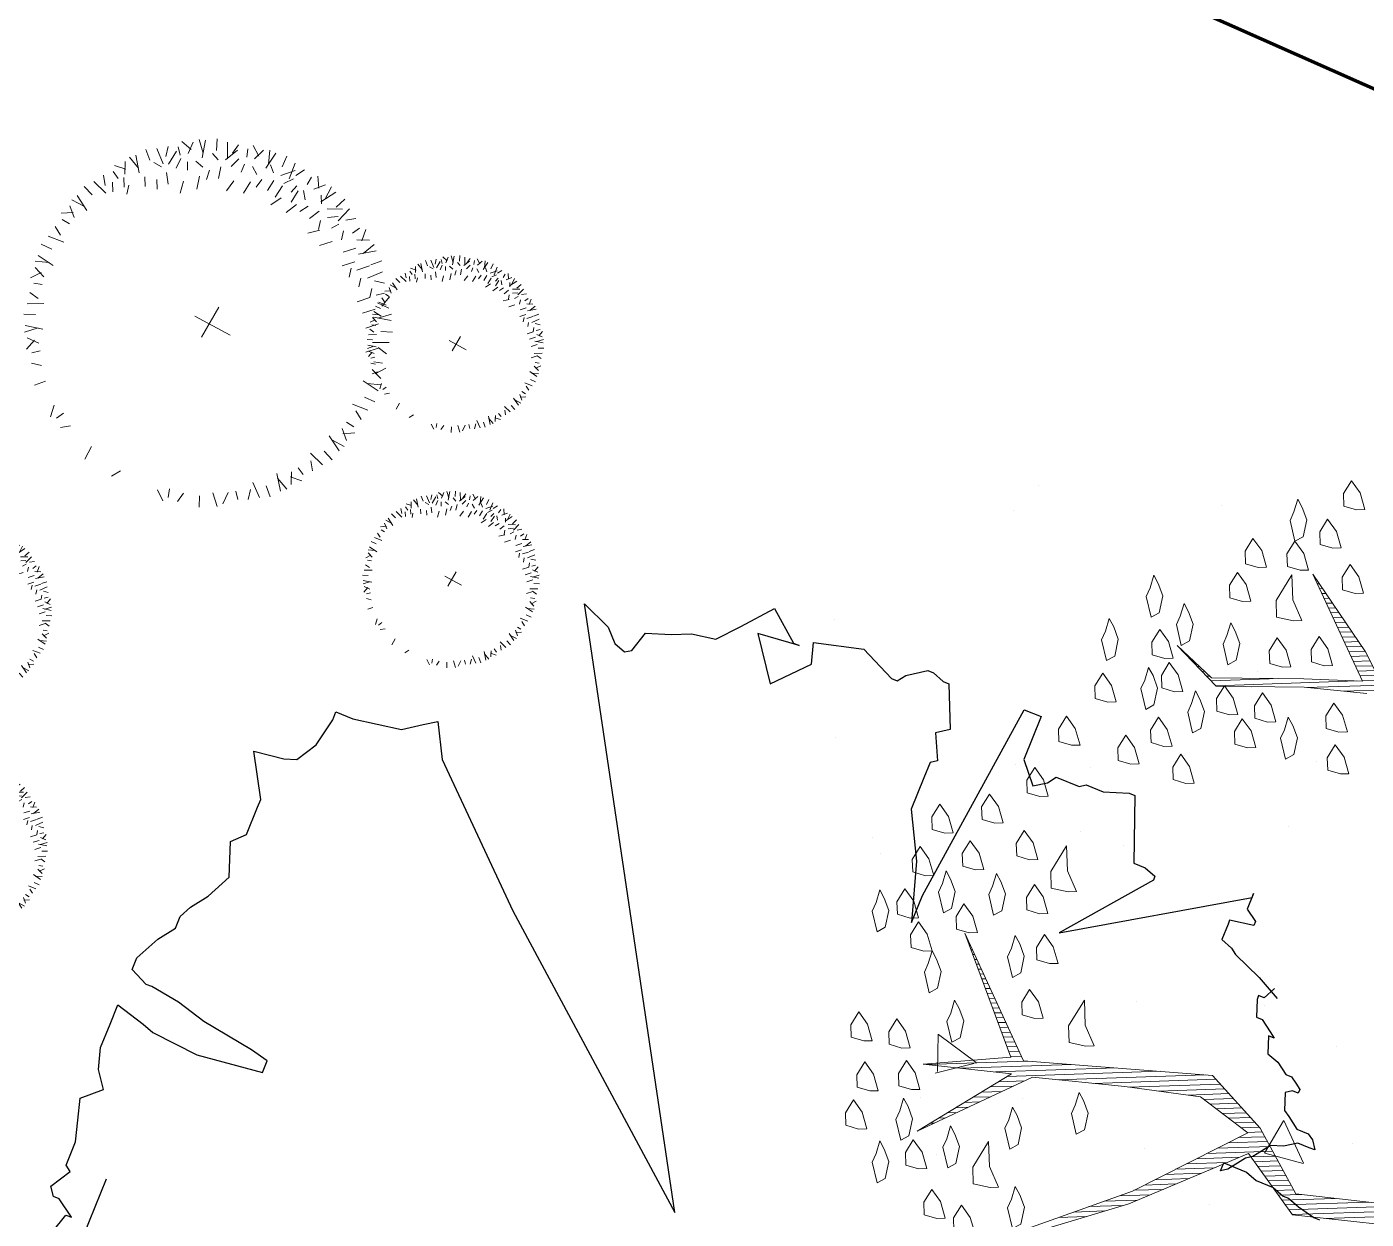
# Model space of a CAD drawing. Header units: millimetres. Extents: x 111 to 1506, y 14 to 566.
# Drawn here: x 233.27 to 235.165, y 165.213 to 166.9 of the extents above; entities that cross this region are included whole.
import ezdxf

# ---------------------------------------------------------------- set-up
doc = ezdxf.new("R2010")
doc.units = ezdxf.units.MM
doc.layers.add('ARB-CERCO', color=97, linetype='Continuous', lineweight=5)
doc.layers.add('ARBOLES', color=78, linetype='Continuous', lineweight=5)
doc.layers.add('fer', color=8, linetype='Continuous')

# ---------------------------------------------------------------- blocks, each defined once
blk = doc.blocks.new('*X16')
at = {"color": 0}
for p, q in [((17.2621, 17.82), (17.2622, 17.82)), ((17.2663, 17.81), (17.2685, 17.81)), ((17.2706, 17.8), (17.2748, 17.8)), ((17.2748, 17.79), (17.2811, 17.79)), ((17.279, 17.78), (17.2874, 17.78)), ((17.2832, 17.77), (17.2937, 17.77)), ((17.2875, 17.76), (17.3001, 17.76)), ((17.2917, 17.75), (17.3064, 17.75)), ((17.2959, 17.74), (17.3127, 17.74)), ((17.3002, 17.73), (17.319, 17.73)), ((17.3044, 17.72), (17.3253, 17.72)), ((17.3086, 17.71), (17.3316, 17.71)), ((16.9852, 17.68), (16.9856, 17.68)), ((17.3129, 17.7), (17.3379, 17.7)), ((17.3171, 17.69), (17.3443, 17.69)), ((17.3213, 17.68), (17.3506, 17.68)), ((16.9942, 17.67), (16.9956, 17.67)), ((17.0032, 17.66), (17.0056, 17.66)), ((17.0122, 17.65), (17.0156, 17.65)), ((17.3256, 17.67), (17.3569, 17.67)), ((17.3298, 17.66), (17.3632, 17.66)), ((17.334, 17.65), (17.368, 17.65)), ((17.0212, 17.64), (17.0256, 17.64)), ((17.0302, 17.63), (17.0356, 17.63)), ((17.3382, 17.64), (17.3727, 17.64)), ((17.3425, 17.63), (17.3773, 17.63)), ((17.0392, 17.62), (17.0456, 17.62)), ((17.0482, 17.61), (17.1861, 17.61)), ((17.0572, 17.6), (17.3444, 17.6)), ((17.3467, 17.62), (17.3819, 17.62)), ((17.3509, 17.61), (17.3865, 17.61)), ((17.3552, 17.6), (17.3911, 17.6)), ((17.2417, 17.59), (17.3957, 17.59)), ((17.3167, 17.58), (17.4003, 17.58)), ((16.5321, 17.11), (16.5325, 17.11)), ((16.5355, 17.1), (16.5367, 17.1)), ((16.5388, 17.09), (16.5409, 17.09)), ((16.5421, 17.08), (16.5451, 17.08)), ((16.5454, 17.07), (16.5493, 17.07)), ((16.5488, 17.06), (16.5535, 17.06)), ((16.5521, 17.05), (16.5577, 17.05)), ((16.5554, 17.04), (16.5619, 17.04)), ((16.5588, 17.03), (16.566, 17.03)), ((16.5621, 17.02), (16.5702, 17.02)), ((16.5654, 17.01), (16.5744, 17.01)), ((16.5688, 17), (16.5786, 17)), ((16.5721, 16.99), (16.5828, 16.99)), ((16.5754, 16.98), (16.587, 16.98)), ((16.5788, 16.97), (16.5912, 16.97)), ((16.5821, 16.96), (16.5954, 16.96)), ((16.5854, 16.95), (16.5996, 16.95)), ((16.5888, 16.94), (16.6038, 16.94)), ((16.5921, 16.93), (16.608, 16.93)), ((16.5954, 16.92), (16.6122, 16.92)), ((16.5988, 16.91), (16.6164, 16.91)), ((16.6021, 16.9), (16.6206, 16.9)), ((16.6054, 16.89), (16.6248, 16.89)), ((16.6088, 16.88), (16.629, 16.88)), ((16.6121, 16.87), (16.6331, 16.87)), ((16.6154, 16.86), (16.6373, 16.86)), ((16.443, 16.85), (16.6488, 16.85)), ((16.513, 16.84), (16.7388, 16.84)), ((16.583, 16.83), (16.8288, 16.83)), ((16.5885, 16.81), (16.6422, 16.81)), ((16.6062, 16.82), (16.9188, 16.82)), ((16.7083, 16.81), (17.0088, 16.81)), ((16.5355, 16.78), (16.5722, 16.78)), ((16.5531, 16.79), (16.5956, 16.79)), ((16.5708, 16.8), (16.6189, 16.8)), ((16.7816, 16.8), (17.0309, 16.8)), ((16.8532, 16.79), (17.0394, 16.79)), ((16.9132, 16.78), (17.0478, 16.78)), ((16.5001, 16.76), (16.5256, 16.76)), ((16.5178, 16.77), (16.5489, 16.77)), ((16.9732, 16.77), (17.0563, 16.77)), ((17.0054, 16.76), (17.0647, 16.76)), ((16.447, 16.73), (16.4556, 16.73)), ((16.4647, 16.74), (16.4789, 16.74)), ((16.4824, 16.75), (16.5022, 16.75)), ((17.0177, 16.75), (17.0732, 16.75)), ((17.0299, 16.74), (17.0817, 16.74)), ((17.0421, 16.73), (17.0901, 16.73)), ((16.4293, 16.72), (16.4322, 16.72)), ((17.0543, 16.72), (17.0986, 16.72)), ((17.0665, 16.71), (17.1071, 16.71)), ((17.0788, 16.7), (17.1155, 16.7)), ((17.0504, 16.67), (17.1313, 16.67)), ((17.0719, 16.68), (17.1263, 16.68)), ((17.091, 16.69), (17.1213, 16.69)), ((17.0073, 16.65), (17.1413, 16.65)), ((17.0288, 16.66), (17.1363, 16.66)), ((16.9427, 16.62), (17.0214, 16.62)), ((16.9642, 16.63), (17.0477, 16.63)), ((16.9858, 16.64), (17.0741, 16.64)), ((17.0964, 16.64), (17.1463, 16.64)), ((17.1031, 16.63), (17.1513, 16.63)), ((17.1097, 16.62), (17.1563, 16.62)), ((16.8781, 16.59), (16.9423, 16.59)), ((16.8996, 16.6), (16.9686, 16.6)), ((16.9211, 16.61), (16.995, 16.61)), ((17.1164, 16.61), (17.1613, 16.61)), ((17.1231, 16.6), (17.1663, 16.6)), ((17.1297, 16.59), (17.1713, 16.59)), ((16.8265, 16.57), (16.8895, 16.57)), ((16.8565, 16.58), (16.9159, 16.58)), ((17.1364, 16.58), (17.1763, 16.58)), ((17.1431, 16.57), (17.1813, 16.57)), ((16.7328, 16.54), (16.7955, 16.54)), ((16.764, 16.55), (16.8332, 16.55)), ((16.7953, 16.56), (16.8632, 16.56)), ((17.1497, 16.56), (17.1971, 16.56)), ((17.1564, 16.55), (17.2651, 16.55)), ((17.163, 16.54), (17.3331, 16.54)), ((16.7015, 16.53), (16.7578, 16.53)), ((17.1697, 16.53), (17.401, 16.53)), ((17.1764, 16.52), (17.469, 16.52)), ((17.2412, 16.51), (17.7938, 16.51))]:
    blk.add_line(p, q, dxfattribs=at)
blk = doc.blocks.new('E1E')
at = {"layer": 'ARBOLES', "ltscale": 0.2}
for p, q in [((96.7277, 58.6218), (96.7277, 58.6218)), ((96.7897, 58.5418), (96.7897, 58.5418)), ((96.2657, 58.527), (96.2657, 58.527)), ((96.7825, 58.4946), (96.7278, 58.4546)), ((96.8025, 58.431), (96.78, 58.4907)), ((96.4032, 58.4799), (96.4032, 58.4799)), ((96.6289, 58.4788), (96.6289, 58.4788)), ((96.8019, 58.4317), (96.7246, 58.4514)), ((96.0502, 58.4349), (96.0502, 58.4349)), ((96.2019, 58.3461), (96.1439, 58.4008)), ((96.2114, 58.4099), (96.1441, 58.4015)), ((96.2025, 58.3466), (96.2117, 58.4097)), ((96.0788, 58.338), (96.0788, 58.338)), ((96.5104, 58.2531), (96.5104, 58.2531)), ((96.1659, 58.1962), (96.1659, 58.1962)), ((96.3063, 58.1771), (96.3063, 58.1771)), ((97.0096, 58.183), (97.0096, 58.183)), ((97.032, 58.1625), (97.032, 58.1625)), ((96.6306, 58.0145), (96.6306, 58.0145)), ((96.7075, 58.0206), (96.7075, 58.0206)), ((97.1546, 58.0293), (97.1546, 58.0293)), ((96.8535, 57.957), (96.8535, 57.957)), ((96.7329, 57.9133), (96.7329, 57.9133)), ((96.3831, 57.8787), (96.3831, 57.8787)), ((97.2321, 57.8433), (97.2321, 57.8433)), ((96.3808, 57.7588), (96.3808, 57.7588)), ((96.5308, 57.6837), (96.5308, 57.6837)), ((96.5309, 57.6553), (96.5309, 57.6553)), ((97.0189, 57.5576), (97.0189, 57.5576)), ((96.9955, 57.5021), (96.9955, 57.5021)), ((96.6945, 57.4157), (96.6945, 57.4157)), ((96.4995, 57.3914), (96.4995, 57.3914))]:
    blk.add_line(p, q, dxfattribs=at)
for points in [[(95.9006, 58.3882), (96.1362, 58.4542), (96.2345, 58.3733), (96.3437, 58.3206), (96.6509, 58.4184), (96.8252, 58.2544), (96.6733, 58.4206), (96.807, 58.4879), (96.6617, 58.4466), (96.7737, 58.5977), (96.6263, 58.4386), (96.4745, 58.3944), (96.3488, 58.3618), (96.2512, 58.3884), (96.3956, 58.5541), (96.6745, 58.803), (96.3934, 58.5765), (96.2367, 58.421), (96.1282, 58.4896), (95.8861, 58.4207)], [(96.2965, 57.6215), (96.3732, 57.5543), (96.5063, 57.4655), (96.3594, 57.6027), (96.4534, 57.6368), (96.5994, 57.694), (96.6746, 57.6651), (96.5871, 57.7041), (96.4476, 57.6498), (96.3442, 57.6194)]]:
    blk.add_lwpolyline(points, dxfattribs=at)
for points in [[(96.6297, 58.7285), (96.6521, 58.7307), (96.6608, 58.7111), (96.6565, 58.6858), (96.6348, 58.6996), (96.6167, 58.7227)], [(96.6868, 58.7227), (96.7092, 58.7249), (96.7179, 58.7054), (96.7136, 58.6801), (96.6919, 58.6938), (96.6738, 58.7169)], [(96.8242, 58.6592), (96.8249, 58.6751), (96.8039, 58.7047), (96.7938, 58.6924), (96.7989, 58.6635), (96.8141, 58.6469), (96.8264, 58.6368)], [(96.5813, 58.6446), (96.582, 58.6605), (96.5611, 58.6901), (96.551, 58.6778), (96.556, 58.6489), (96.5712, 58.6323), (96.5835, 58.6222)], [(96.7476, 58.6563), (96.77, 58.6585), (96.7787, 58.6389), (96.7744, 58.6136), (96.7527, 58.6274), (96.7346, 58.6505)], [(96.6225, 58.6396), (96.6515, 58.6446), (96.663, 58.6186), (96.6544, 58.568), (96.637, 58.607), (96.6095, 58.6338)], [(96.7223, 58.5905), (96.7231, 58.6064), (96.7021, 58.636), (96.692, 58.6237), (96.697, 58.5948), (96.7122, 58.5782), (96.7245, 58.5681)], [(96.8676, 58.6318), (96.89, 58.634), (96.8987, 58.6144), (96.8944, 58.5891), (96.8727, 58.6029), (96.8546, 58.626)], [(96.8142, 58.5768), (96.8149, 58.5927), (96.7939, 58.6223), (96.7838, 58.61), (96.7889, 58.5811), (96.804, 58.5645), (96.8163, 58.5544)], [(96.6364, 58.521), (96.6371, 58.5369), (96.6161, 58.5665), (96.606, 58.5542), (96.6111, 58.5253), (96.6263, 58.5087), (96.6385, 58.4986)], [(96.8742, 58.5645), (96.8966, 58.5667), (96.9053, 58.5472), (96.9009, 58.5219), (96.8792, 58.5356), (96.8612, 58.5588)], [(96.8091, 58.5356), (96.8315, 58.5378), (96.8402, 58.5183), (96.8359, 58.493), (96.8142, 58.5067), (96.7961, 58.5298)], [(96.541, 58.4552), (96.5417, 58.4711), (96.5207, 58.5007), (96.5106, 58.4884), (96.5157, 58.4595), (96.5309, 58.4429), (96.5432, 58.4328)], [(96.9154, 58.4894), (96.9378, 58.4916), (96.9465, 58.4721), (96.9422, 58.4468), (96.9205, 58.4605), (96.9024, 58.4836)], [(96.8511, 58.4763), (96.8735, 58.4785), (96.8822, 58.459), (96.8779, 58.4337), (96.8562, 58.4474), (96.8381, 58.4705)], [(96.7962, 58.3896), (96.7969, 58.4055), (96.7759, 58.4351), (96.7658, 58.4228), (96.7709, 58.3939), (96.7861, 58.3773), (96.7984, 58.3671)], [(96.562, 58.3554), (96.5909, 58.3605), (96.6025, 58.3345), (96.5939, 58.2839), (96.5765, 58.3229), (96.549, 58.3496)], [(96.8635, 58.326), (96.8642, 58.3419), (96.8432, 58.3715), (96.8331, 58.3592), (96.8382, 58.3303), (96.8534, 58.3137), (96.8657, 58.3036)], [(96.6603, 58.3446), (96.6828, 58.3468), (96.6914, 58.3273), (96.6871, 58.302), (96.6654, 58.3157), (96.6473, 58.3388)], [(96.8787, 58.3094), (96.9011, 58.3116), (96.9098, 58.292), (96.9055, 58.2667), (96.8838, 58.2805), (96.8657, 58.3036)], [(96.985, 58.2632), (96.9857, 58.2791), (96.9647, 58.3087), (96.9546, 58.2964), (96.9597, 58.2675), (96.9749, 58.2509), (96.9872, 58.2408)], [(96.7421, 58.2486), (96.7428, 58.2645), (96.7218, 58.2941), (96.7117, 58.2818), (96.7168, 58.2529), (96.732, 58.2363), (96.7443, 58.2261)], [(96.9214, 58.266), (96.9438, 58.2682), (96.9525, 58.2487), (96.9481, 58.2234), (96.9264, 58.2371), (96.9084, 58.2602)], [(96.672, 58.2485), (96.6944, 58.2507), (96.7031, 58.2312), (96.6988, 58.2059), (96.6771, 58.2196), (96.659, 58.2427)], [(96.8187, 58.2515), (96.8411, 58.2537), (96.8498, 58.2342), (96.8455, 58.2089), (96.8238, 58.2226), (96.8057, 58.2457)], [(96.8925, 58.1908), (96.8932, 58.2067), (96.8722, 58.2364), (96.8621, 58.2241), (96.8672, 58.1951), (96.8824, 58.1785), (96.8947, 58.1684)], [(96.8116, 58.1626), (96.8123, 58.1785), (96.7913, 58.2081), (96.7812, 58.1958), (96.7863, 58.1669), (96.8014, 58.1503), (96.8137, 58.1402)], [(96.7197, 58.1762), (96.7422, 58.1784), (96.7508, 58.1589), (96.7465, 58.1336), (96.7248, 58.1473), (96.7067, 58.1705)], [(96.9243, 58.1894), (96.9467, 58.1916), (96.9554, 58.1721), (96.9511, 58.1468), (96.9294, 58.1605), (96.9113, 58.1836)], [(96.8492, 58.1481), (96.8716, 58.1503), (96.8803, 58.1308), (96.8759, 58.1055), (96.8542, 58.1192), (96.8362, 58.1423)], [(96.6887, 58.1235), (96.7176, 58.1285), (96.7292, 58.1025), (96.7206, 58.0519), (96.7032, 58.0909), (96.6757, 58.1177)], [(96.9208, 58.1099), (96.9432, 58.1121), (96.9518, 58.0926), (96.9475, 58.0672), (96.9258, 58.081), (96.9077, 58.1041)], [(96.7704, 58.0975), (96.7928, 58.0997), (96.8015, 58.0802), (96.7972, 58.0549), (96.7755, 58.0686), (96.7574, 58.0917)], [(96.8485, 58.0621), (96.8709, 58.0643), (96.8796, 58.0448), (96.8753, 58.0195), (96.8536, 58.0332), (96.8355, 58.0563)], [(96.7943, 57.9912), (96.8167, 57.9934), (96.8254, 57.9739), (96.8211, 57.9486), (96.7994, 57.9623), (96.7813, 57.9854)], [(96.5725, 57.8769), (96.5949, 57.879), (96.6036, 57.8595), (96.5993, 57.8342), (96.5776, 57.848), (96.5595, 57.8711)], [(96.6715, 57.882), (96.6939, 57.8842), (96.7026, 57.8647), (96.6983, 57.8394), (96.6766, 57.8531), (96.6585, 57.8762)], [(96.7771, 57.89), (96.7995, 57.8922), (96.8082, 57.8727), (96.8038, 57.8474), (96.7821, 57.8611), (96.764, 57.8842)], [(96.6311, 57.8328), (96.6535, 57.835), (96.6622, 57.8155), (96.6578, 57.7902), (96.6362, 57.8039), (96.6181, 57.827)], [(96.4981, 57.7814), (96.5205, 57.7836), (96.5292, 57.7641), (96.5249, 57.7388), (96.5032, 57.7525), (96.4851, 57.7756)], [(96.6145, 57.7475), (96.6152, 57.7634), (96.5942, 57.793), (96.5841, 57.7807), (96.5892, 57.7518), (96.6044, 57.7352), (96.6167, 57.7251)], [(96.7034, 57.7403), (96.7041, 57.7562), (96.6832, 57.7859), (96.673, 57.7736), (96.6781, 57.7446), (96.6933, 57.728), (96.7056, 57.7179)], [(96.7475, 57.7989), (96.7699, 57.8011), (96.7786, 57.7816), (96.7743, 57.7563), (96.7526, 57.77), (96.7345, 57.7931)], [(96.3347, 57.7632), (96.3571, 57.7654), (96.3658, 57.7459), (96.3615, 57.7206), (96.3398, 57.7343), (96.3217, 57.7574)], [(96.4511, 57.7293), (96.4519, 57.7452), (96.4309, 57.7748), (96.4208, 57.7625), (96.4258, 57.7336), (96.441, 57.717), (96.4533, 57.7069)], [(96.5473, 57.7409), (96.5697, 57.7431), (96.5784, 57.7236), (96.5741, 57.6983), (96.5524, 57.712), (96.5343, 57.7351)], [(96.6492, 57.7396), (96.6716, 57.7417), (96.6803, 57.7222), (96.676, 57.6969), (96.6543, 57.7107), (96.6362, 57.7338)], [(96.483, 57.7279), (96.5054, 57.7301), (96.5141, 57.7106), (96.5097, 57.6853), (96.488, 57.699), (96.4699, 57.7221)], [(96.7967, 57.6883), (96.7974, 57.7042), (96.7764, 57.7339), (96.7663, 57.7216), (96.7714, 57.6927), (96.7866, 57.676), (96.7989, 57.6659)], [(96.3637, 57.6982), (96.3861, 57.7003), (96.3948, 57.6808), (96.3905, 57.6555), (96.3688, 57.6692), (96.3507, 57.6924)], [(96.6854, 57.6933), (96.7078, 57.6955), (96.7165, 57.676), (96.7122, 57.6507), (96.6905, 57.6644), (96.6724, 57.6875)], [(96.6023, 57.6174), (96.603, 57.6333), (96.582, 57.6629), (96.5719, 57.6506), (96.577, 57.6217), (96.5922, 57.6051), (96.6045, 57.595)], [(96.6883, 57.6167), (96.689, 57.6326), (96.6681, 57.6622), (96.6579, 57.6499), (96.663, 57.621), (96.6782, 57.6044), (96.6905, 57.5943)], [(96.4946, 57.6317), (96.517, 57.6339), (96.5257, 57.6144), (96.5214, 57.5891), (96.4997, 57.6028), (96.4816, 57.626)], [(96.7541, 57.5914), (96.7548, 57.6073), (96.7339, 57.637), (96.7237, 57.6247), (96.7288, 57.5958), (96.744, 57.5791), (96.7563, 57.569)], [(96.4295, 57.6028), (96.452, 57.605), (96.4606, 57.5855), (96.4563, 57.5602), (96.4346, 57.5739), (96.4165, 57.597)], [(96.5069, 57.5515), (96.5358, 57.5566), (96.5474, 57.5306), (96.5388, 57.48), (96.5214, 57.519), (96.4939, 57.5457)], [(96.5995, 57.5537), (96.6219, 57.5559), (96.6306, 57.5364), (96.6262, 57.5111), (96.6045, 57.5248), (96.5865, 57.548)], [(96.5966, 57.4901), (96.619, 57.4923), (96.6277, 57.4728), (96.6234, 57.4475), (96.6017, 57.4612), (96.5836, 57.4843)], [(96.4268, 57.469), (96.4492, 57.4712), (96.4578, 57.4517), (96.4535, 57.4264), (96.4318, 57.4401), (96.4137, 57.4633)], [(96.5287, 57.4677), (96.5511, 57.4699), (96.5598, 57.4503), (96.5555, 57.425), (96.5338, 57.4388), (96.5157, 57.4619)], [(96.5757, 57.3795), (96.5764, 57.3954), (96.5555, 57.425), (96.5453, 57.4127), (96.5504, 57.3838), (96.5656, 57.3672), (96.5779, 57.3571)], [(96.4911, 57.412), (96.5135, 57.4142), (96.5222, 57.3947), (96.5179, 57.3694), (96.4962, 57.3831), (96.4781, 57.4062)], [(96.4782, 57.3361), (96.5006, 57.3383), (96.5093, 57.3187), (96.5049, 57.2934), (96.4833, 57.3072), (96.4652, 57.3303)]]:
    blk.add_lwpolyline(points, close=True, dxfattribs=at)
at = {"layer": 'ARBOLES', "ltscale": 0.2, "xscale": 0.8372139817761642, "yscale": 0.8372139817761642, "zscale": 0.8372139817761642, "rotation": 204.0028523145856}
blk.add_blockref('*X16', (103.6395, 76.9735), dxfattribs=at)
blk = doc.blocks.new('tr')
at = {"layer": 'fer', "color": 97}
for p, q in [((1378.3542, 206.6047), (1378.3601, 206.6307)), ((1378.3542, 206.6047), (1378.3601, 206.6307)), ((1378.3601, 206.6307), (1378.3601, 206.6394)), ((1378.3601, 206.6307), (1378.3601, 206.6394)), ((1378.259, 206.5874), (1378.2709, 206.5961)), ((1378.259, 206.5874), (1378.2709, 206.5961)), ((1378.2709, 206.5961), (1378.2709, 206.5874)), ((1378.2709, 206.5961), (1378.2709, 206.5874)), ((1378.3482, 206.5874), (1378.3542, 206.6047)), ((1378.3482, 206.5874), (1378.3542, 206.6047)), ((1378.253, 206.5788), (1378.259, 206.5874)), ((1378.253, 206.5788), (1378.259, 206.5874)), ((1378.253, 206.5614), (1378.253, 206.5788)), ((1378.253, 206.5614), (1378.253, 206.5788)), ((1378.259, 206.5874), (1378.259, 206.5874)), ((1378.259, 206.5874), (1378.259, 206.5874)), ((1378.2709, 206.5874), (1378.2709, 206.5788)), ((1378.2709, 206.5874), (1378.2709, 206.5788)), ((1378.2709, 206.5788), (1378.2709, 206.5701)), ((1378.2709, 206.5788), (1378.2709, 206.5788)), ((1378.2709, 206.5788), (1378.2709, 206.5701)), ((1378.2709, 206.5788), (1378.2709, 206.5788)), ((1378.3423, 206.5614), (1378.3482, 206.5788)), ((1378.3423, 206.5614), (1378.3482, 206.5788)), ((1378.3482, 206.5788), (1378.3482, 206.5874)), ((1378.3482, 206.5788), (1378.3482, 206.5874)), ((1378.2411, 206.5441), (1378.2471, 206.5528)), ((1378.2411, 206.5441), (1378.2471, 206.5528)), ((1378.2471, 206.5528), (1378.253, 206.5614)), ((1378.2471, 206.5528), (1378.253, 206.5614)), ((1378.2709, 206.5701), (1378.2828, 206.5528)), ((1378.2709, 206.5701), (1378.2828, 206.5528)), ((1378.2828, 206.5528), (1378.2887, 206.5354)), ((1378.2828, 206.5528), (1378.2887, 206.5354)), ((1378.3423, 206.5441), (1378.3423, 206.5614)), ((1378.3423, 206.5441), (1378.3423, 206.5614)), ((1378.1875, 206.5268), (1378.1935, 206.5354)), ((1378.1875, 206.5268), (1378.1935, 206.5354)), ((1378.1935, 206.5354), (1378.1994, 206.5441)), ((1378.1935, 206.5354), (1378.1994, 206.5441)), ((1378.1994, 206.5441), (1378.2054, 206.5441)), ((1378.1994, 206.5441), (1378.2054, 206.5441)), ((1378.2054, 206.5441), (1378.2054, 206.5354)), ((1378.2054, 206.5441), (1378.2054, 206.5441)), ((1378.2054, 206.5441), (1378.2054, 206.5354)), ((1378.2054, 206.5441), (1378.2054, 206.5441)), ((1378.2054, 206.5354), (1378.2113, 206.5268)), ((1378.2054, 206.5354), (1378.2054, 206.5354)), ((1378.2054, 206.5354), (1378.2113, 206.5268)), ((1378.2054, 206.5354), (1378.2054, 206.5354)), ((1378.2113, 206.5268), (1378.2351, 206.5354)), ((1378.2113, 206.5268), (1378.2351, 206.5354)), ((1378.2351, 206.5354), (1378.2411, 206.5441)), ((1378.2351, 206.5354), (1378.2411, 206.5441)), ((1378.2351, 206.5354), (1378.2351, 206.5354)), ((1378.2351, 206.5354), (1378.2351, 206.5354)), ((1378.2887, 206.5354), (1378.3006, 206.5268)), ((1378.2887, 206.5354), (1378.3006, 206.5268)), ((1378.3363, 206.5181), (1378.3423, 206.5354)), ((1378.3363, 206.5181), (1378.3423, 206.5354)), ((1378.3423, 206.5441), (1378.3423, 206.5441)), ((1378.3423, 206.5354), (1378.3423, 206.5441)), ((1378.3423, 206.5441), (1378.3423, 206.5441)), ((1378.3423, 206.5354), (1378.3423, 206.5441)), ((1378.1756, 206.5008), (1378.1875, 206.5181)), ((1378.1756, 206.5008), (1378.1875, 206.5181)), ((1378.1875, 206.5181), (1378.1875, 206.5268)), ((1378.1875, 206.5181), (1378.1875, 206.5268)), ((1378.3006, 206.5268), (1378.3125, 206.5181)), ((1378.3006, 206.5268), (1378.3125, 206.5181)), ((1378.3125, 206.5181), (1378.3185, 206.5094)), ((1378.3125, 206.5181), (1378.3185, 206.5094)), ((1378.3363, 206.4834), (1378.3363, 206.5181)), ((1378.3363, 206.4834), (1378.3363, 206.5181)), ((1378.1697, 206.4834), (1378.1756, 206.5008)), ((1378.1697, 206.4834), (1378.1756, 206.5008)), ((1378.3185, 206.5094), (1378.3423, 206.4921)), ((1378.3185, 206.5094), (1378.3423, 206.4921)), ((1378.1399, 206.4748), (1378.1459, 206.4834)), ((1378.1399, 206.4748), (1378.1459, 206.4834)), ((1378.1459, 206.4748), (1378.1697, 206.4834)), ((1378.1459, 206.4834), (1378.1459, 206.4748)), ((1378.1459, 206.4748), (1378.1697, 206.4834)), ((1378.1459, 206.4834), (1378.1459, 206.4748)), ((1378.3363, 206.4834), (1378.3363, 206.4834)), ((1378.3482, 206.4834), (1378.3363, 206.4834)), ((1378.3363, 206.4834), (1378.3363, 206.4834)), ((1378.3482, 206.4834), (1378.3363, 206.4834)), ((1378.3423, 206.4921), (1378.3482, 206.4834)), ((1378.3423, 206.4921), (1378.3482, 206.4834)), ((1378.0745, 206.4314), (1378.0923, 206.4661)), ((1378.0745, 206.4314), (1378.0923, 206.4661)), ((1378.0804, 206.4574), (1378.0983, 206.4488)), ((1378.0804, 206.4574), (1378.0983, 206.4488)), ((1378.128, 206.4574), (1378.1399, 206.4748)), ((1378.128, 206.4574), (1378.1399, 206.4748)), ((1378.128, 206.4574), (1378.128, 206.4574)), ((1378.128, 206.4574), (1378.128, 206.4574)), ((1378.128, 206.4574), (1378.128, 206.4574)), ((1378.128, 206.4488), (1378.128, 206.4574)), ((1378.128, 206.4574), (1378.128, 206.4574)), ((1378.128, 206.4574), (1378.128, 206.4574)), ((1378.128, 206.4574), (1378.128, 206.4574)), ((1378.128, 206.4488), (1378.128, 206.4574)), ((1378.1399, 206.4748), (1378.1399, 206.4748)), ((1378.1399, 206.4748), (1378.1399, 206.4748)), ((1378.0983, 206.4488), (1378.0983, 206.4401)), ((1378.0983, 206.4488), (1378.0983, 206.4488)), ((1378.0983, 206.4488), (1378.0983, 206.4401)), ((1378.0983, 206.4488), (1378.0983, 206.4488)), ((1378.0983, 206.4401), (1378.1042, 206.4401)), ((1378.0983, 206.4401), (1378.0983, 206.4401)), ((1378.0983, 206.4401), (1378.1042, 206.4401)), ((1378.0983, 206.4401), (1378.0983, 206.4401)), ((1378.1042, 206.4401), (1378.128, 206.4488)), ((1378.1042, 206.4401), (1378.128, 206.4488)), ((1378.0566, 206.3881), (1378.0745, 206.4314)), ((1378.0566, 206.3881), (1378.0745, 206.4314)), ((1377.9912, 206.3794), (1378.0031, 206.3968)), ((1377.9912, 206.3794), (1378.0031, 206.3968)), ((1378.0031, 206.3968), (1378.009, 206.3968)), ((1378.0031, 206.3968), (1378.009, 206.3968)), ((1378.009, 206.3968), (1378.015, 206.3621)), ((1378.009, 206.3968), (1378.015, 206.3621)), ((1378.0507, 206.3794), (1378.0566, 206.3881)), ((1378.0507, 206.3794), (1378.0566, 206.3881)), ((1378.0566, 206.3881), (1378.0566, 206.3881)), ((1378.0566, 206.3881), (1378.0566, 206.3881)), ((1377.9674, 206.3794), (1377.9912, 206.3794)), ((1377.9733, 206.3794), (1377.9674, 206.3794)), ((1377.9674, 206.3794), (1377.9912, 206.3794)), ((1377.9733, 206.3794), (1377.9674, 206.3794)), ((1378.1221, 206.1455), (1377.9733, 206.3794)), ((1378.1221, 206.1455), (1377.9733, 206.3794)), ((1378.015, 206.3621), (1378.0209, 206.3621)), ((1378.015, 206.3621), (1378.0209, 206.3621)), ((1378.0209, 206.3621), (1378.0447, 206.3621)), ((1378.0209, 206.3621), (1378.0447, 206.3621)), ((1378.0447, 206.3621), (1378.0507, 206.3794)), ((1378.0447, 206.3621), (1378.0507, 206.3794)), ((1377.9912, 206.2235), (1377.9971, 206.2408)), ((1377.9912, 206.2235), (1377.9971, 206.2408)), ((1377.9971, 206.2408), (1378.0031, 206.2408)), ((1377.9971, 206.2408), (1378.0031, 206.2408)), ((1378.0031, 206.2408), (1378.1221, 206.1455)), ((1378.0031, 206.2408), (1378.1221, 206.1455)), ((1377.9912, 206.2061), (1377.9912, 206.2235)), ((1377.9912, 206.2061), (1377.9912, 206.2235)), ((1377.9019, 206.1715), (1377.9912, 206.2061)), ((1377.9019, 206.1715), (1377.9912, 206.2061)), ((1377.9019, 206.1628), (1377.9019, 206.1715)), ((1377.9019, 206.1628), (1377.9019, 206.1715)), ((1377.9138, 206.1281), (1377.9019, 206.1628)), ((1377.9138, 206.1281), (1377.9019, 206.1628)), ((1377.9138, 206.1021), (1377.9138, 206.1281)), ((1377.9138, 206.1021), (1377.9138, 206.1281)), ((1377.9197, 206.0935), (1377.9138, 206.1021)), ((1377.9197, 206.0935), (1377.9138, 206.1021)), ((1377.9197, 206.0588), (1377.9197, 206.0935)), ((1377.9197, 206.0588), (1377.9197, 206.0935)), ((1377.9316, 206.0501), (1377.9197, 206.0588)), ((1377.9316, 206.0501), (1377.9197, 206.0588)), ((1377.9435, 206.0328), (1377.9316, 206.0501)), ((1377.9435, 206.0328), (1377.9316, 206.0501)), ((1377.9138, 206.0068), (1377.9435, 206.0328)), ((1377.9138, 206.0068), (1377.9435, 206.0328)), ((1377.8483, 206.0068), (1377.9138, 206.0068)), ((1377.8483, 206.0068), (1377.9138, 206.0068)), ((1377.8483, 206.0068), (1377.8483, 206.0068)), ((1377.8483, 205.9808), (1377.8483, 206.0068)), ((1377.8483, 206.0068), (1377.8483, 206.0068)), ((1377.8483, 205.9808), (1377.8483, 206.0068)), ((1378.1459, 205.9462), (1377.8483, 205.9808)), ((1378.1459, 205.9462), (1377.8483, 205.9808)), ((1377.8483, 205.9808), (1377.8483, 205.9808)), ((1377.8483, 205.9808), (1377.8483, 205.9808)), ((1378.1042, 205.9202), (1378.1875, 205.9462)), ((1378.1042, 205.9202), (1378.1875, 205.9462)), ((1378.1875, 205.9462), (1378.1459, 205.9462)), ((1378.1875, 205.9462), (1378.1459, 205.9462)), ((1378.0388, 205.8855), (1378.1042, 205.9202)), ((1378.0388, 205.8855), (1378.1042, 205.9202)), ((1377.8543, 205.8682), (1377.9138, 205.8942)), ((1377.8543, 205.8682), (1377.9138, 205.8942)), ((1377.9138, 205.8942), (1377.9257, 205.8768)), ((1377.9138, 205.8942), (1377.9257, 205.8768)), ((1377.9257, 205.8768), (1377.9614, 205.8942)), ((1377.9257, 205.8768), (1377.9614, 205.8942)), ((1377.9614, 205.8942), (1377.9674, 205.8855)), ((1377.9614, 205.8942), (1377.9674, 205.8855)), ((1377.9674, 205.8855), (1377.9912, 205.8855)), ((1377.9674, 205.8855), (1377.9912, 205.8855)), ((1377.9912, 205.8855), (1378.0388, 205.8855)), ((1377.9912, 205.8855), (1378.0388, 205.8855)), ((1377.8483, 205.8422), (1377.8543, 205.8595)), ((1377.8483, 205.8422), (1377.8543, 205.8595)), ((1377.8543, 205.8682), (1377.8543, 205.8682)), ((1377.8543, 205.8595), (1377.8543, 205.8682)), ((1377.8543, 205.8682), (1377.8543, 205.8682)), ((1377.8543, 205.8595), (1377.8543, 205.8682)), ((1377.8483, 205.8335), (1377.8483, 205.8422)), ((1377.8483, 205.8335), (1377.8483, 205.8422)), ((1377.8662, 205.8075), (1377.8483, 205.8335)), ((1377.8662, 205.8075), (1377.8483, 205.8335)), ((1377.8781, 205.7988), (1377.8662, 205.8075)), ((1377.8781, 205.7988), (1377.8662, 205.8075)), ((1377.8781, 205.7902), (1377.8781, 205.7988)), ((1377.8781, 205.7902), (1377.8781, 205.7988)), ((1377.8543, 205.7382), (1377.8781, 205.7902)), ((1377.8543, 205.7382), (1377.8781, 205.7902)), ((1378.6934, 205.7902), (1377.9435, 205.3482)), ((1378.6934, 205.7902), (1377.9435, 205.3482)), ((1378.3839, 205.4175), (1378.6934, 205.7902)), ((1378.3839, 205.4175), (1378.6934, 205.7902)), ((1377.8721, 205.6688), (1377.8543, 205.7382)), ((1377.8721, 205.6688), (1377.8543, 205.7382)), ((1377.9019, 205.6775), (1377.8721, 205.6688)), ((1377.9019, 205.6775), (1377.8721, 205.6688)), ((1377.9495, 205.6342), (1377.9019, 205.6775)), ((1377.9495, 205.6342), (1377.9019, 205.6775)), ((1377.8483, 205.5995), (1377.884, 205.6429)), ((1377.8483, 205.5995), (1377.884, 205.6429)), ((1377.884, 205.6515), (1377.89, 205.5909)), ((1377.884, 205.6515), (1377.884, 205.6515)), ((1377.884, 205.6429), (1377.884, 205.6515)), ((1377.884, 205.6515), (1377.89, 205.5909)), ((1377.884, 205.6515), (1377.884, 205.6515)), ((1377.884, 205.6429), (1377.884, 205.6515)), ((1377.89, 205.5909), (1377.9495, 205.6342)), ((1377.89, 205.5909), (1377.9495, 205.6342)), ((1377.89, 205.5649), (1377.8483, 205.5995)), ((1377.89, 205.5649), (1377.8483, 205.5995)), ((1377.9197, 205.5389), (1377.89, 205.5649)), ((1377.9197, 205.5389), (1377.89, 205.5649)), ((1377.9257, 205.5042), (1377.9197, 205.5389)), ((1377.9257, 205.5042), (1377.9197, 205.5389)), ((1377.9376, 205.4782), (1377.9257, 205.5042)), ((1377.9376, 205.4782), (1377.9257, 205.5042)), ((1377.9495, 205.4435), (1377.9376, 205.4782)), ((1377.9495, 205.4435), (1377.9376, 205.4782)), ((1377.9793, 205.4349), (1377.9495, 205.4435)), ((1377.9793, 205.4349), (1377.9495, 205.4435)), ((1377.9852, 205.4262), (1377.9793, 205.4349)), ((1377.9852, 205.4262), (1377.9793, 205.4349)), ((1377.9793, 205.4089), (1377.9852, 205.4262)), ((1377.9793, 205.4089), (1377.9852, 205.4262)), ((1378.2232, 205.2442), (1378.3839, 205.4175)), ((1378.2232, 205.2442), (1378.3839, 205.4175)), ((1377.9614, 205.3915), (1377.9793, 205.4089)), ((1377.9614, 205.3915), (1377.9793, 205.4089)), ((1377.9435, 205.3482), (1377.9614, 205.3915)), ((1377.9435, 205.3482), (1377.9614, 205.3915)), ((1377.9435, 205.3482), (1377.9435, 205.3482)), ((1377.9435, 205.3482), (1377.9435, 205.3482)), ((1378.1756, 205.2182), (1378.2232, 205.2442)), ((1378.1756, 205.2182), (1378.2232, 205.2442)), ((1378.1756, 205.2182), (1378.1756, 205.2182)), ((1378.1756, 205.2182), (1378.1756, 205.2182)), ((1378.1875, 205.2009), (1378.1756, 205.2182)), ((1378.1756, 205.2182), (1378.1756, 205.2182)), ((1378.1756, 205.2182), (1378.1756, 205.2182)), ((1378.1875, 205.2009), (1378.1756, 205.2182)), ((1378.2054, 205.1749), (1378.1875, 205.2009)), ((1378.2054, 205.1749), (1378.1875, 205.2009)), ((1378.2113, 205.1402), (1378.2054, 205.1749)), ((1378.2113, 205.1402), (1378.2054, 205.1749)), ((1378.7112, 205.1749), (1378.7053, 205.1489)), ((1378.7112, 205.1749), (1378.7053, 205.1489)), ((1378.7291, 205.1749), (1378.7112, 205.1749)), ((1378.7291, 205.1749), (1378.7112, 205.1749)), ((1378.741, 205.0796), (1378.7291, 205.1749)), ((1378.741, 205.0796), (1378.7291, 205.1749)), ((1378.2113, 205.1402), (1378.2113, 205.1402)), ((1378.2173, 205.1056), (1378.2113, 205.1402)), ((1378.2113, 205.1402), (1378.2113, 205.1402)), ((1378.2173, 205.1056), (1378.2113, 205.1402)), ((1378.7053, 205.1489), (1378.6934, 205.0709)), ((1378.7053, 205.1489), (1378.6934, 205.0709)), ((1378.2173, 205.0796), (1378.2173, 205.1056)), ((1378.2173, 205.0796), (1378.2173, 205.1056)), ((1378.2292, 205.0796), (1378.2173, 205.0796)), ((1378.2292, 205.0796), (1378.2173, 205.0796)), ((1378.2709, 205.0709), (1378.2292, 205.0796)), ((1378.2709, 205.0709), (1378.2292, 205.0796)), ((1378.735, 205.0103), (1378.741, 205.0796)), ((1378.735, 205.0103), (1378.741, 205.0796)), ((1378.3006, 205.0536), (1378.2709, 205.0709)), ((1378.3006, 205.0536), (1378.2709, 205.0709)), ((1378.6934, 205.0709), (1378.6815, 205.0276)), ((1378.6934, 205.0709), (1378.6815, 205.0276)), ((1378.3066, 205.0363), (1378.3006, 205.0536)), ((1378.3066, 205.0363), (1378.3006, 205.0536)), ((1378.3125, 204.9929), (1378.3066, 205.0363)), ((1378.3125, 204.9929), (1378.3066, 205.0363)), ((1378.372, 205.0276), (1378.3125, 204.9929)), ((1378.372, 205.0276), (1378.3125, 204.9929)), ((1378.3839, 205.0276), (1378.372, 205.0276)), ((1378.3839, 205.0276), (1378.372, 205.0276)), ((1378.4256, 205.0276), (1378.3839, 205.0276)), ((1378.4256, 205.0276), (1378.3839, 205.0276)), ((1378.4434, 205.0103), (1378.4256, 205.0276)), ((1378.4434, 205.0103), (1378.4256, 205.0276)), ((1378.491, 205.0276), (1378.4434, 205.0103)), ((1378.491, 205.0276), (1378.4434, 205.0103)), ((1378.5268, 205.0103), (1378.491, 205.0276)), ((1378.5268, 205.0103), (1378.491, 205.0276)), ((1378.6815, 205.0276), (1378.6755, 204.9843)), ((1378.6815, 205.0276), (1378.6755, 204.9843)), ((1378.5506, 204.9929), (1378.5268, 205.0103)), ((1378.5506, 204.9929), (1378.5268, 205.0103)), ((1378.7291, 204.9929), (1378.735, 205.0103)), ((1378.7291, 204.9929), (1378.735, 205.0103)), ((1379.0207, 205.0016), (1379.0028, 204.9756)), ((1379.0207, 205.0016), (1379.0028, 204.9756)), ((1379.0207, 204.9929), (1379.0207, 205.0016)), ((1379.0207, 204.9929), (1379.0207, 205.0016)), ((1378.5684, 204.9843), (1378.5506, 204.9929)), ((1378.5684, 204.9843), (1378.5506, 204.9929)), ((1378.5863, 204.9843), (1378.5684, 204.9843)), ((1378.5863, 204.9843), (1378.5684, 204.9843)), ((1378.6101, 204.9669), (1378.5863, 204.9843)), ((1378.6101, 204.9669), (1378.5863, 204.9843)), ((1378.6755, 204.9843), (1378.6755, 204.9756)), ((1378.6755, 204.9843), (1378.6755, 204.9756)), ((1378.7172, 204.9496), (1378.7291, 204.9929)), ((1378.7172, 204.9496), (1378.7291, 204.9929)), ((1379.0505, 204.9843), (1379.0207, 204.9929)), ((1379.0505, 204.9843), (1379.0207, 204.9929)), ((1378.6458, 204.9496), (1378.6101, 204.9669)), ((1378.6458, 204.9496), (1378.6101, 204.9669)), ((1378.6755, 204.9756), (1378.6636, 204.9496)), ((1378.6755, 204.9756), (1378.6636, 204.9496)), ((1378.8362, 204.9756), (1378.8124, 204.9583)), ((1378.8362, 204.9756), (1378.8124, 204.9583)), ((1378.86, 204.9496), (1378.8362, 204.9756)), ((1378.86, 204.9496), (1378.8362, 204.9756)), ((1378.9195, 204.9669), (1378.8898, 204.9583)), ((1378.9195, 204.9669), (1378.8898, 204.9583)), ((1378.9552, 204.9669), (1378.9195, 204.9669)), ((1378.9552, 204.9669), (1378.9195, 204.9669)), ((1378.9612, 204.9756), (1378.9552, 204.9669)), ((1378.9612, 204.9756), (1378.9552, 204.9669)), ((1378.9909, 204.9583), (1378.9612, 204.9756)), ((1378.9909, 204.9583), (1378.9612, 204.9756)), ((1379.0028, 204.9669), (1378.9909, 204.9583)), ((1379.0028, 204.9669), (1378.9909, 204.9583)), ((1379.0028, 204.9756), (1379.0028, 204.9669)), ((1379.0028, 204.9756), (1379.0028, 204.9669)), ((1378.6636, 204.9496), (1378.6458, 204.9496)), ((1378.6636, 204.9496), (1378.6458, 204.9496)), ((1378.7469, 204.9496), (1378.7172, 204.9496)), ((1378.7469, 204.9496), (1378.7172, 204.9496)), ((1378.7827, 204.9496), (1378.7469, 204.9496)), ((1378.7827, 204.9496), (1378.7469, 204.9496)), ((1378.8124, 204.9583), (1378.7827, 204.9496)), ((1378.8124, 204.9583), (1378.7827, 204.9496)), ((1378.8898, 204.9583), (1378.86, 204.9496)), ((1378.8898, 204.9583), (1378.86, 204.9496))]:
    blk.add_line(p, q, dxfattribs=at)
blk = doc.blocks.new('rr')
at = {"layer": 'fer', "color": 97}
blk.add_line((1376.0415, 206.0276), (1375.0582, 206.0276), dxfattribs=at)
blk.add_line((1376.0415, 206.0276), (1375.0582, 206.0276), dxfattribs=at)
blk = doc.blocks.new('A$C05551F4C')
at = {"color": 0, "linetype": 'ByBlock'}
for p, q in [((-0.0896, 0.3199), (-0.0714, 0.308)), ((-0.0692, 0.3215), (-0.0758, 0.2998)), ((-0.0594, 0.3274), (-0.0488, 0.3042)), ((-0.0497, 0.2957), (-0.0475, 0.328)), ((-0.0255, 0.3123), (-0.0274, 0.3331)), ((-0.0039, 0.3001), (-0.0083, 0.3296)), ((0.0037, 0.3114), (0.0124, 0.3277)), ((0.0297, 0.3073), (0.03, 0.3227)), ((0.0387, 0.3301), (0.051, 0.3121)), ((0.0582, 0.3237), (0.0438, 0.3062)), ((0.0663, 0.2925), (0.0807, 0.3215)), ((0.0694, 0.3255), (0.0704, 0.2999)), ((0.095, 0.2986), (0.1012, 0.3184)), ((-0.1422, 0.2789), (-0.1518, 0.2974)), ((-0.1175, 0.2759), (-0.1328, 0.3015)), ((-0.1148, 0.2892), (-0.113, 0.3077)), ((-0.0892, 0.2954), (-0.0948, 0.3098)), ((0.1103, 0.279), (0.1176, 0.3079)), ((0.1216, 0.2865), (0.136, 0.2983)), ((0.1611, 0.2904), (0.1656, 0.269)), ((-0.186, 0.2707), (-0.1838, 0.2481)), ((-0.1793, 0.2799), (-0.1605, 0.2625)), ((-0.1581, 0.2543), (-0.1685, 0.285)), ((0.1185, 0.2688), (0.1332, 0.2783)), ((0.1441, 0.2728), (0.1503, 0.2869)), ((0.1767, 0.277), (0.1567, 0.2664)), ((0.1722, 0.2451), (0.1966, 0.2664)), ((0.1878, 0.2744), (0.1789, 0.2504)), ((-0.2158, 0.2234), (-0.2211, 0.2412)), ((-0.1945, 0.239), (-0.2052, 0.2501)), ((-0.2042, 0.2614), (-0.1828, 0.2573)), ((0.1278, 0.2451), (0.1434, 0.2504)), ((0.1363, 0.2555), (0.1509, 0.265)), ((0.2011, 0.2397), (0.2144, 0.2557)), ((0.1562, 0.2235), (0.1709, 0.233)), ((0.2015, 0.2158), (0.2012, 0.2313)), ((0.2077, 0.2158), (0.2255, 0.2397)), ((0.2211, 0.2184), (0.2388, 0.2238)), ((-0.2371, 0.2034), (-0.2531, 0.2168)), ((0.1629, 0.2022), (0.1776, 0.2117)), ((0.1802, 0.1896), (0.1971, 0.2029)), ((0.2119, 0.2072), (0.2393, 0.2068)), ((0.2122, 0.1917), (0.2316, 0.1933)), ((0.2366, 0.1971), (0.2477, 0.2078)), ((0.259, 0.2068), (0.255, 0.1854)), ((0.1773, 0.1632), (0.1989, 0.1686)), ((0.2194, 0.1722), (0.2329, 0.1797)), ((0.2683, 0.1886), (0.2458, 0.1864)), ((0.252, 0.1607), (0.2827, 0.1711)), ((0.2775, 0.1819), (0.2601, 0.1631)), ((-0.2877, 0.1635), (-0.2664, 0.1679)), ((-0.2702, 0.1465), (-0.2843, 0.1527)), ((0.1982, 0.1408), (0.2209, 0.1482)), ((0.238, 0.1512), (0.2412, 0.1673)), ((0.2632, 0.1339), (0.2682, 0.1486)), ((0.2766, 0.1448), (0.295, 0.1544)), ((-0.2839, 0.124), (-0.2956, 0.1383)), ((0.2222, 0.1343), (0.2393, 0.1382)), ((0.2342, 0.1166), (0.2547, 0.1233)), ((0.27, 0.1223), (0.2956, 0.1124)), ((0.2736, 0.1201), (0.2991, 0.1354)), ((0.265, 0.1076), (0.2837, 0.1025)), ((0.2869, 0.1174), (0.3053, 0.1156)), ((0.2931, 0.0918), (0.3074, 0.0974)), ((-0.3229, 0.0718), (-0.2973, 0.0728)), ((0.2224, 0.0927), (0.2445, 0.0904)), ((0.265, 0.0868), (0.2804, 0.0892)), ((0.2753, 0.0607), (0.2838, 0.0747)), ((0.3191, 0.0718), (0.2974, 0.0784)), ((0.3175, 0.0922), (0.3056, 0.074)), ((0.2344, 0.0646), (0.2583, 0.0637)), ((0.2548, 0.0502), (0.2721, 0.048)), ((0.2934, 0.0523), (0.3257, 0.0501)), ((0.3251, 0.0621), (0.3018, 0.0514)), ((-0.0009, 0.0293), (0.0013, -0.0426)), ((0.26, 0.0294), (0.2815, 0.0287)), ((0.2931, 0.0358), (0.3029, 0.0479)), ((0.31, 0.0282), (0.3307, 0.03)), ((-0.3088, 0.006), (-0.3251, 0.0148)), ((-0.0275, 0), (0.0346, 0)), ((0.2407, 0.0111), (0.2607, 0.0014)), ((0.2566, 0.0113), (0.2805, 0.0104)), ((0.2858, 0.0105), (0.3017, -0.0008)), ((0.2955, 0.0225), (0.3163, 0.0046)), ((0.2977, 0.0065), (0.3273, 0.0109)), ((0.2423, -0.0195), (0.2645, -0.0285)), ((0.2633, -0.018), (0.2871, -0.0189)), ((0.2787, -0.0091), (0.294, -0.0121)), ((0.309, -0.001), (0.3254, -0.0098)), ((0.2566, -0.04), (0.2721, -0.0479)), ((0.2795, -0.0372), (0.2923, -0.0269)), ((0.3213, -0.0555), (0.3038, -0.0412)), ((0.305, -0.0271), (0.3203, -0.0274)), ((0.3277, -0.0361), (0.3097, -0.0484)), ((-0.3173, -0.0872), (-0.3053, -0.069)), ((0.2299, -0.0719), (0.2455, -0.0879)), ((0.2544, -0.0613), (0.2743, -0.0693)), ((0.2876, -0.0666), (0.301, -0.0586)), ((0.2901, -0.0637), (0.3191, -0.0781)), ((0.3231, -0.0668), (0.2976, -0.0678)), ((-0.2928, -0.0868), (-0.3072, -0.0924)), ((0.2455, -0.0852), (0.261, -0.0799)), ((0.2721, -0.0879), (0.2832, -0.1039)), ((0.2854, -0.0799), (0.2987, -0.1039)), ((0.2962, -0.0924), (0.3161, -0.0986)), ((-0.2866, -0.1125), (-0.3051, -0.1106)), ((0.2211, -0.1012), (0.2388, -0.1172)), ((0.2588, -0.1039), (0.2721, -0.1119)), ((0.2766, -0.1077), (0.3056, -0.1149)), ((0.2842, -0.119), (0.2959, -0.1334)), ((-0.2763, -0.1398), (-0.2947, -0.1495)), ((0.2322, -0.1438), (0.2499, -0.1598)), ((0.2499, -0.1305), (0.2655, -0.1252)), ((0.2704, -0.1415), (0.2845, -0.1477)), ((-0.2773, -0.1769), (-0.2599, -0.1581)), ((0.21, -0.1545), (0.2277, -0.1705)), ((0.2747, -0.1741), (0.264, -0.1541)), ((0.288, -0.1585), (0.2667, -0.163)), ((-0.268, -0.1836), (-0.2455, -0.1814)), ((-0.2363, -0.1921), (-0.2474, -0.2028)), ((0.1989, -0.1758), (0.2144, -0.1705)), ((0.2166, -0.1811), (0.2344, -0.1971)), ((0.2427, -0.1696), (0.264, -0.194)), ((0.272, -0.1851), (0.248, -0.1763)), ((-0.2208, -0.2135), (-0.2386, -0.2188)), ((-0.2075, -0.2108), (-0.2252, -0.2348)), ((0.1678, -0.2104), (0.1855, -0.2264)), ((0.1922, -0.1998), (0.2077, -0.1945)), ((0.2134, -0.2051), (0.2374, -0.2229)), ((0.2374, -0.1985), (0.2534, -0.2118)), ((-0.2008, -0.2348), (-0.2141, -0.2507)), ((-0.172, -0.2401), (-0.1964, -0.2614)), ((0.1545, -0.2291), (0.1722, -0.2451)), ((0.1855, -0.2264), (0.2011, -0.2211)), ((0.1948, -0.234), (0.2054, -0.2451)), ((0.2161, -0.2184), (0.2214, -0.2362)), ((-0.1875, -0.2694), (-0.1786, -0.2454)), ((-0.1764, -0.2721), (-0.1564, -0.2614)), ((-0.1609, -0.2854), (-0.1653, -0.2641)), ((0.1345, -0.2477), (0.1523, -0.2637)), ((0.1584, -0.2493), (0.1687, -0.2801)), ((0.1795, -0.2749), (0.1608, -0.2575)), ((0.2045, -0.2564), (0.1831, -0.2524)), ((0.1862, -0.2657), (0.184, -0.2431)), ((-0.1439, -0.2678), (-0.15, -0.2819)), ((-0.1214, -0.2816), (-0.1357, -0.2933)), ((-0.1101, -0.274), (-0.1173, -0.303)), ((-0.066, -0.2875), (-0.0804, -0.3165)), ((0.0968, -0.269), (0.1145, -0.285)), ((0.1151, -0.2843), (0.1132, -0.3027)), ((0.1177, -0.2709), (0.1331, -0.2965)), ((0.1424, -0.274), (0.1521, -0.2924)), ((-0.0947, -0.2936), (-0.1009, -0.3135)), ((-0.0692, -0.3205), (-0.0702, -0.295)), ((-0.0579, -0.3187), (-0.0435, -0.3012)), ((-0.0385, -0.3251), (-0.0507, -0.3071)), ((-0.0295, -0.3023), (-0.0298, -0.3177)), ((-0.0034, -0.3064), (-0.0122, -0.3228)), ((0.0041, -0.2951), (0.0085, -0.3246)), ((0.0258, -0.3074), (0.0277, -0.3281)), ((0.05, -0.2907), (0.0478, -0.3231)), ((0.0597, -0.3224), (0.049, -0.2992)), ((0.0694, -0.3165), (0.076, -0.2948)), ((0.0898, -0.3149), (0.0716, -0.303)), ((0.0894, -0.2905), (0.095, -0.3048))]:
    blk.add_line(p, q, dxfattribs=at)

msp = doc.modelspace()

# ---------------------------------------------------------------- linework, layer by layer
at = {"lineweight": 100, "ltscale": 1000}
msp.add_line((236.98067, 166.00918), (231.45245, 168.46839), dxfattribs=at)

# ---------------------------------------------------------------- block references
at = {"lineweight": 100, "rotation": 247.9147716791316}
msp.add_blockref('tr', (561.86453, 1520.12936), dxfattribs=at)
at = {"color": 80, "lineweight": 100, "rotation": 247.9147716791316}
msp.add_blockref('rr', (559.47364, 1516.8977), dxfattribs=at)
at = {"layer": 'ARB-CERCO'}
for p, xscale, yscale, zscale, rotation in [((233.52772, 166.48003), 0.786722348914222, 0.786722348914222, 0.786722348914222, 59.94184765909385), ((233.87683, 166.45103), 0.3774895201833683, 0.3774895201833683, 0.3774895201833683, 59.94184765910946), ((233.87063, 166.1179), 0.3774895201833683, 0.3774895201833683, 0.3774895201833683, 59.94184765910946), ((233.18075, 166.07247), 0.3774895201833683, 0.3774895201833683, 0.3774895201833683, 59.94184765910946), ((233.17456, 165.73933), 0.3774895201833683, 0.3774895201833683, 0.3774895201833683, 59.94184765910946)]:
    msp.add_blockref('A$C05551F4C', p, dxfattribs=dict(at, xscale=xscale, yscale=yscale, zscale=zscale, rotation=rotation))
at = {"layer": 'ARBOLES', "color": 0, "xscale": 0.8310831642732954, "yscale": 0.8310831642732954, "zscale": 0.8310831642732954, "rotation": 157.9147716791316}
msp.add_blockref('E1E', (327.36538, 180.22457), dxfattribs=at)

doc.saveas('drawing.dxf')
